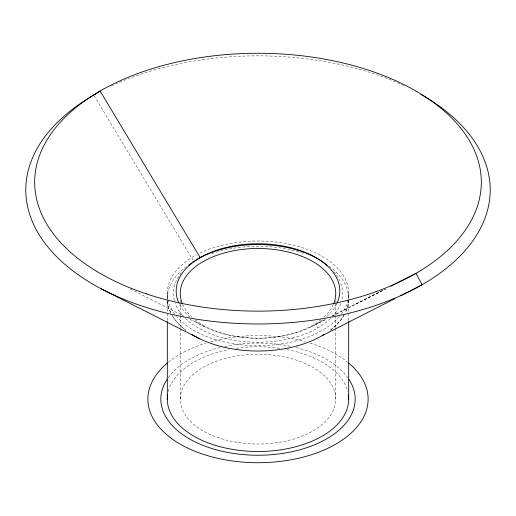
<?xml version="1.0" encoding="UTF-8"?>
<svg xmlns="http://www.w3.org/2000/svg" width="516" height="516" viewBox="0 0 516 516"><rect width="100%" height="100%" fill="white"/><g stroke="black" fill="none" stroke-linecap="round" stroke-linejoin="round"><path stroke-width="0.39" stroke-dasharray="2.58 1.94" d="M348.481 300.976L348.203 304.066L346.765 309.387L345.294 312.606M344.417 314.541C340.824 320.7 335.922 326.054 330.175 330.266M325.577 319.398L315.85 324.351L317.817 327.905M331.833 316.211L381.859 290.721M310.413 327.215L326.002 319.307M332.356 316.089L385.497 289.108M355.75 304.208L385.813 288.966M130.187 288.966L183.644 316.089M189.998 319.307L205.587 327.215M185.825 330.266C180.29 326.189 175.472 321.087 171.983 315.153A90.687 52.361 0 0 0 185.747 330.298M94.228 95.808L193.042 260.251M170.706 312.606L169.235 309.387L167.797 304.066L167.519 300.976M348.687 293.365L348.687 298.977M348.687 299.777L348.687 320.617M335.735 300.583L335.735 302.183M335.735 302.982L335.735 315.005M335.735 315.805L335.735 327.828M335.735 328.627L335.735 399.152A77.735 44.879 0 0 1 219.132 438.013A77.735 44.879 0 0 1 219.132 360.284A77.735 44.879 0 0 1 335.735 399.152M180.265 300.583L180.265 302.183M180.265 302.982L180.265 315.005M180.265 315.805L180.265 327.828M180.265 328.627L180.265 399.152M167.313 293.365L167.313 298.977M167.313 299.777L167.313 320.617M168.442 362.155A110.121 63.578 0 0 1 206.026 343.101M210.476 341.798A110.121 63.578 0 0 1 305.524 341.798M309.974 343.101A110.121 63.578 0 0 1 347.558 362.155M168.229 377.68A97.163 56.096 0 0 1 219.751 347.578M224.77 346.436A97.163 56.096 0 0 1 291.23 346.436M296.249 347.578A97.163 56.096 0 0 1 347.771 377.68M168.3 391.45A90.687 52.361 0 0 1 228.923 349.558M236.418 348.294A90.687 52.361 0 0 1 279.582 348.294M287.077 349.558A90.687 52.361 0 0 1 347.7 391.45M333.317 304.472A77.735 44.879 0 0 1 323.803 317.256M320.855 319.772A77.735 44.879 0 0 1 195.145 319.772M192.197 317.256A77.735 44.879 0 0 1 182.683 304.472M199.898 253.169A90.687 52.361 0 0 1 312.296 251.434A90.687 52.361 0 0 1 341.231 314.167M339.36 316.495A90.687 52.361 0 0 1 258 345.726A90.687 52.361 0 0 1 176.64 316.495M174.769 314.167A90.687 52.361 0 0 1 196.486 254.898M328.963 266.056A90.687 52.361 0 0 1 345.404 312.625M344.062 315.16A90.687 52.361 0 0 1 330.253 330.298M170.596 312.625A90.687 52.361 0 0 1 167.403 300.976M167.313 298.654A90.687 52.361 0 0 1 187.037 266.056M211.734 253.627A90.687 52.361 0 0 1 304.266 253.627M111.308 85.991A232.2 134.057 0 0 1 404.692 85.991M336.645 303.969A81.812 47.233 0 0 1 326.035 317.185M322.603 319.933A81.812 47.233 0 0 1 193.397 319.933M189.965 317.185A81.812 47.233 0 0 1 179.355 303.969M336.561 275.26A84.592 48.839 0 0 1 341.669 300.551M340.799 303.376A84.592 48.839 0 0 1 333.426 315.476M330.446 318.585A84.592 48.839 0 0 1 185.554 318.585M182.574 315.476A84.592 48.839 0 0 1 175.201 303.376M174.331 300.551A84.592 48.839 0 0 1 182.109 271.797M333.891 271.797A84.592 48.839 0 0 1 335.632 273.97"/><path stroke-width="0.77" d="M93.809 95.112L94.202 94.86M94.596 94.602L96.556 93.331M96.95 93.074L100.091 91.035L200.15 257.555L198.183 258.832M390.896 286.122L415.909 273.377L422.191 284.703L415.935 287.889M322.126 335.677L390.922 300.635M391.618 300.28L395.088 298.512M400.648 295.674L408.988 291.43M409.685 291.076L415.238 288.244M101.291 288.837L199.898 338.857M348.687 321.416L348.687 399.152M167.313 321.416L167.313 399.152M348.739 363.122A110.121 63.578 0 0 1 330.975 446.759A110.121 63.578 0 0 1 185.025 446.759A110.121 63.578 0 0 1 167.261 363.122M349.042 379.544A97.163 56.096 0 0 1 258 455.247A97.163 56.096 0 0 1 166.958 379.544M348.332 394.514A90.687 52.361 0 0 1 258 451.506A90.687 52.361 0 0 1 167.668 394.514M182.412 303.84A77.735 44.879 0 0 1 258 248.493A77.735 44.879 0 0 1 333.588 303.84M324.022 334.555A90.687 52.361 0 0 1 191.978 334.555M420.843 94.344A232.2 134.057 0 0 1 422.636 284.445A232.2 134.057 0 0 1 93.364 284.445A232.2 134.057 0 0 1 95.157 94.344M179.039 303.305A81.812 47.233 0 0 1 258 243.72A81.812 47.233 0 0 1 336.961 303.305M188.862 265.23A84.592 48.839 0 0 1 327.138 265.23M146.338 293.868A223.318 128.936 0 0 0 481.318 182.206A223.318 128.936 0 0 0 146.338 70.544A223.318 128.936 0 0 0 146.338 293.868"/></g></svg>
